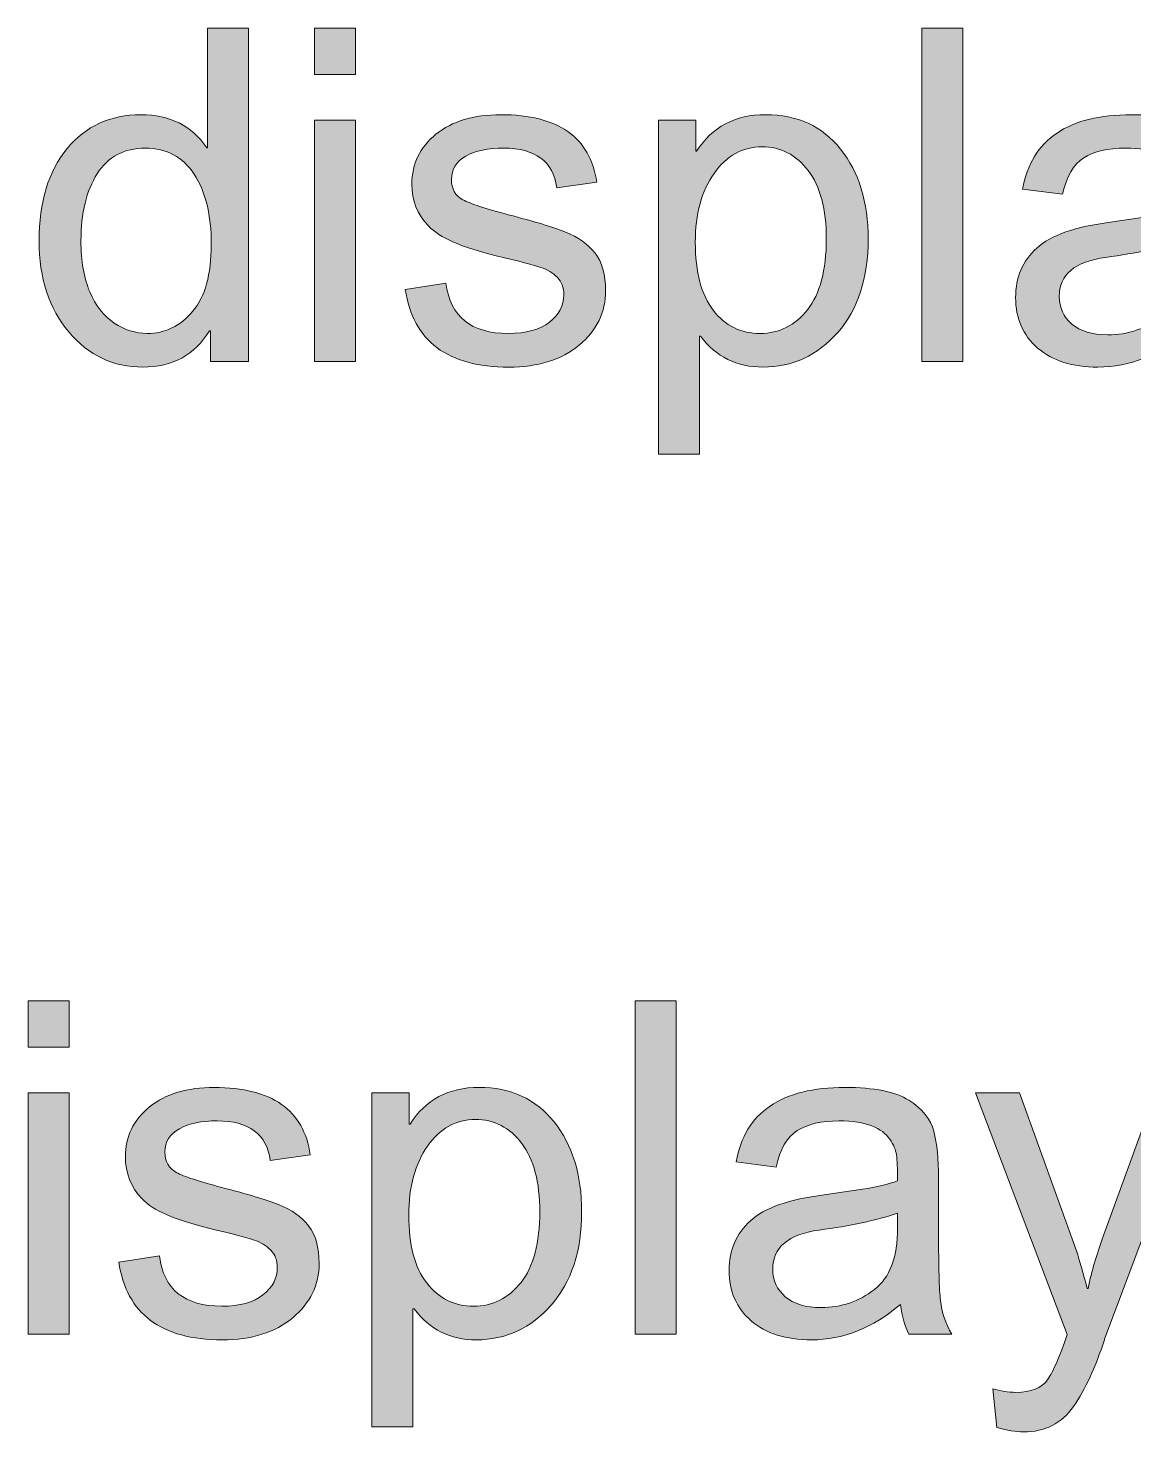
# Model space of a CAD drawing. Header units: inches. Extents: x -20 to 181, y -159 to -38.
# Drawn here: x 140.58 to 147.28, y -66.46 to -57.96 of the extents above; entities that cross this region are included whole.
import ezdxf

# ---------------------------------------------------------------- set-up
doc = ezdxf.new("R2010")
doc.units = ezdxf.units.IN
doc.header["$MEASUREMENT"] = 0
doc.layers.add('TEXT_GERMAN', color=7, linetype='Continuous')

# ---------------------------------------------------------------- blocks, each defined once
blk = doc.blocks.new('block 124')
at = {"layer": 'TEXT_GERMAN', "true_color": 0xffffff}
h = blk.add_hatch(color=7, dxfattribs=at)
h.dxf.hatch_style = 2
edge = h.paths.add_edge_path()
edge.add_spline(control_points=[(141.9149, -59.9757), (141.9149, -59.9757), (141.6833, -59.9757), (141.6833, -59.9757), (141.6833, -59.9757), (141.6833, -59.7896), (141.6833, -59.7896), (141.6833, -59.7896), (141.6778, -59.7896), (141.6778, -59.7896), (141.5889, -59.9366), (141.4542, -60.0101), (141.2741, -60.0101), (141.0949, -60.0101), (140.9454, -59.9391), (140.8255, -59.7972), (140.7056, -59.6553), (140.6457, -59.4713), (140.6457, -59.2453), (140.6457, -59.0091), (140.7022, -58.8228), (140.8152, -58.6858), (140.9282, -58.5489), (141.0777, -58.4805), (141.263, -58.4805), (141.4377, -58.4805), (141.5703, -58.5472), (141.6613, -58.6803), (141.6613, -58.6803), (141.6668, -58.6803), (141.6668, -58.6803), (141.6668, -58.6803), (141.6668, -57.9555), (141.6668, -57.9555), (141.6668, -57.9555), (141.9149, -57.9555), (141.9149, -57.9555), (141.9149, -57.9555), (141.9149, -59.9757), (141.9149, -59.9757)], knot_values=[0, 0, 0, 0, 1, 1, 1, 2, 2, 2, 3, 3, 3, 4, 4, 4, 5, 5, 5, 6, 6, 6, 7, 7, 7, 8, 8, 8, 9, 9, 9, 10, 10, 10, 11, 11, 11, 12, 12, 12, 13, 13, 13, 13], degree=3, periodic=1)
edge = h.paths.add_edge_path()
edge.add_spline(control_points=[(141.3002, -59.8062), (141.4088, -59.8062), (141.5008, -59.7616), (141.5759, -59.6725), (141.6513, -59.5834), (141.6889, -59.4484), (141.6889, -59.2674), (141.6889, -59.0891), (141.6544, -58.9471), (141.5855, -58.8415), (141.5166, -58.7359), (141.4181, -58.6831), (141.2892, -58.6831), (141.1607, -58.6831), (141.0636, -58.7347), (140.9978, -58.8381), (140.9323, -58.9414), (140.8992, -59.0772), (140.8992, -59.2453), (140.8992, -59.3666), (140.9172, -59.4692), (140.9523, -59.5533), (140.9878, -59.6374), (141.037, -59.7006), (141.1004, -59.7428), (141.1638, -59.785), (141.2307, -59.8062), (141.3002, -59.8062)], knot_values=[0, 0, 0, 0, 1, 1, 1, 2, 2, 2, 3, 3, 3, 4, 4, 4, 5, 5, 5, 6, 6, 6, 7, 7, 7, 8, 8, 8, 9, 9, 9, 9], degree=3, periodic=1)
h = blk.add_hatch(color=7, dxfattribs=at)
h.dxf.hatch_style = 2
h.paths.add_polyline_path([(142.5629, -58.2366), (142.3148, -58.2366), (142.3148, -57.9555), (142.5629, -57.9555)])
h.paths.add_polyline_path([(142.5629, -59.9757), (142.3148, -59.9757), (142.3148, -58.5136), (142.5629, -58.5136)])
h = blk.add_hatch(color=7, dxfattribs=at)
h.dxf.hatch_style = 2
h.paths.add_polyline_path([(146.2422, -59.9757), (145.9942, -59.9757), (145.9942, -57.9555), (146.2422, -57.9555)])
h = blk.add_hatch(color=7, dxfattribs=at)
h.dxf.hatch_style = 2
edge = h.paths.add_edge_path()
edge.add_spline(control_points=[(143.7821, -58.9228), (143.7711, -58.8429), (143.7387, -58.783), (143.6849, -58.743), (143.6312, -58.703), (143.5564, -58.6831), (143.461, -58.6831), (143.3663, -58.6831), (143.2898, -58.6991), (143.2316, -58.7313), (143.173, -58.7635), (143.1441, -58.8104), (143.1441, -58.8719), (143.1441, -58.9297), (143.1671, -58.9711), (143.2137, -58.9959), (143.2598, -59.0207), (143.3515, -59.051), (143.4886, -59.0868), (143.6429, -59.1263), (143.7583, -59.1612), (143.8351, -59.1916), (143.9116, -59.2219), (143.9716, -59.2644), (144.0143, -59.319), (144.057, -59.3736), (144.0784, -59.4498), (144.0784, -59.5471), (144.0784, -59.6775), (144.025, -59.7874), (143.9185, -59.8764), (143.8117, -59.9655), (143.6694, -60.0101), (143.4913, -60.0101), (143.3056, -60.0101), (143.1606, -59.9708), (143.0566, -59.8923), (142.9522, -59.8137), (142.8881, -59.6959), (142.8643, -59.5388), (142.8643, -59.5388), (143.111, -59.5016), (143.111, -59.5016), (143.1237, -59.6036), (143.1616, -59.6799), (143.2247, -59.7304), (143.2874, -59.7808), (143.3756, -59.8062), (143.4886, -59.8062), (143.5967, -59.8062), (143.6801, -59.7834), (143.738, -59.738), (143.7959, -59.6925), (143.8248, -59.6372), (143.8248, -59.5719), (143.8248, -59.5278), (143.8114, -59.4925), (143.7848, -59.4658), (143.758, -59.4391), (143.7249, -59.4191), (143.6849, -59.4058), (143.645, -59.3926), (143.5551, -59.3688), (143.4155, -59.3349), (143.2078, -59.2853), (143.0707, -59.2252), (143.0042, -59.1544), (142.9374, -59.0836), (142.9043, -58.9992), (142.9043, -58.9008), (142.9043, -58.7787), (142.9529, -58.6781), (143.0504, -58.599), (143.1475, -58.5199), (143.2784, -58.4805), (143.4431, -58.4805), (143.6174, -58.4805), (143.7532, -58.5148), (143.8503, -58.5832), (143.9471, -58.6515), (144.0053, -58.7539), (144.0246, -58.8898), (144.0246, -58.8898), (143.7821, -58.9228), (143.7821, -58.9228)], knot_values=[0, 0, 0, 0, 1, 1, 1, 2, 2, 2, 3, 3, 3, 4, 4, 4, 5, 5, 5, 6, 6, 6, 7, 7, 7, 8, 8, 8, 9, 9, 9, 10, 10, 10, 11, 11, 11, 12, 12, 12, 13, 13, 13, 14, 14, 14, 15, 15, 15, 16, 16, 16, 17, 17, 17, 18, 18, 18, 19, 19, 19, 20, 20, 20, 21, 21, 21, 22, 22, 22, 23, 23, 23, 24, 24, 24, 25, 25, 25, 26, 26, 26, 27, 27, 27, 28, 28, 28, 28], degree=3, periodic=1)
h = blk.add_hatch(color=7, dxfattribs=at)
h.dxf.hatch_style = 2
edge = h.paths.add_edge_path()
edge.add_spline(control_points=[(144.6299, -58.7024), (144.7226, -58.5544), (144.8618, -58.4805), (145.0475, -58.4805), (145.2394, -58.4805), (145.391, -58.5501), (145.5022, -58.6893), (145.6135, -58.8285), (145.669, -59.0097), (145.669, -59.2329), (145.669, -59.4708), (145.6073, -59.6599), (145.4843, -59.8), (145.3613, -59.94), (145.2101, -60.0101), (145.0309, -60.0101), (144.8738, -60.0101), (144.7481, -59.9476), (144.6534, -59.8227), (144.6534, -59.8227), (144.6465, -59.8227), (144.6465, -59.8227), (144.6465, -59.8227), (144.6465, -60.5379), (144.6465, -60.5379), (144.6465, -60.5379), (144.3984, -60.5379), (144.3984, -60.5379), (144.3984, -60.5379), (144.3984, -58.5136), (144.3984, -58.5136), (144.3984, -58.5136), (144.6244, -58.5136), (144.6244, -58.5136), (144.6244, -58.5136), (144.6244, -58.7024), (144.6244, -58.7024), (144.6244, -58.7024), (144.6299, -58.7024), (144.6299, -58.7024)], knot_values=[0, 0, 0, 0, 1, 1, 1, 2, 2, 2, 3, 3, 3, 4, 4, 4, 5, 5, 5, 6, 6, 6, 7, 7, 7, 8, 8, 8, 9, 9, 9, 10, 10, 10, 11, 11, 11, 12, 12, 12, 13, 13, 13, 13], degree=3, periodic=1)
edge = h.paths.add_edge_path()
edge.add_spline(control_points=[(145.0144, -59.8062), (145.1302, -59.8062), (145.2259, -59.7581), (145.3017, -59.6622), (145.3775, -59.5662), (145.4154, -59.4231), (145.4154, -59.2329), (145.4154, -59.0538), (145.3789, -58.916), (145.3059, -58.8195), (145.2328, -58.723), (145.1395, -58.6748), (145.0254, -58.6748), (144.908, -58.6748), (144.8111, -58.7285), (144.7354, -58.836), (144.6596, -58.9435), (144.6217, -59.0827), (144.6217, -59.2536), (144.6217, -59.4346), (144.6578, -59.5719), (144.7305, -59.6656), (144.8032, -59.7593), (144.8976, -59.8062), (145.0144, -59.8062)], knot_values=[0, 0, 0, 0, 1, 1, 1, 2, 2, 2, 3, 3, 3, 4, 4, 4, 5, 5, 5, 6, 6, 6, 7, 7, 7, 8, 8, 8, 8], degree=3, periodic=1)
h = blk.add_hatch(color=7, dxfattribs=at)
h.dxf.hatch_style = 2
edge = h.paths.add_edge_path()
edge.add_spline(control_points=[(147.9114, -59.9757), (147.9114, -59.9757), (147.6509, -59.9757), (147.6509, -59.9757), (147.6272, -59.9297), (147.6099, -59.8696), (147.5999, -59.7951), (147.4336, -59.9385), (147.2541, -60.0101), (147.0611, -60.0101), (146.9068, -60.0101), (146.7852, -59.9715), (146.696, -59.8944), (146.6067, -59.8172), (146.5623, -59.7152), (146.5623, -59.5884), (146.5623, -59.4672), (146.6053, -59.3673), (146.6911, -59.2887), (146.7769, -59.2102), (146.9261, -59.158), (147.1383, -59.1323), (147.1383, -59.1323), (147.3698, -59.0979), (147.3698, -59.0979), (147.4563, -59.0841), (147.5273, -59.067), (147.5834, -59.0469), (147.5834, -58.9725), (147.581, -58.9199), (147.5765, -58.8891), (147.572, -58.8583), (147.5583, -58.8264), (147.5359, -58.7933), (147.5135, -58.7602), (147.4773, -58.7335), (147.4277, -58.7134), (147.3781, -58.6932), (147.3116, -58.6831), (147.2279, -58.6831), (147.1214, -58.6831), (147.037, -58.7029), (146.975, -58.7423), (146.913, -58.7818), (146.8706, -58.8553), (146.8475, -58.9628), (146.8475, -58.9628), (146.605, -58.9311), (146.605, -58.9311), (146.6315, -58.7814), (146.7001, -58.6688), (146.8103, -58.5935), (146.9206, -58.5182), (147.0722, -58.4805), (147.2651, -58.4805), (147.4404, -58.4805), (147.5693, -58.5065), (147.6516, -58.5584), (147.734, -58.6102), (147.7843, -58.6729), (147.8032, -58.7465), (147.8222, -58.82), (147.8315, -58.9146), (147.8315, -59.0303), (147.8315, -59.0303), (147.8315, -59.3638), (147.8315, -59.3638), (147.8315, -59.5669), (147.8352, -59.703), (147.8432, -59.7724), (147.8511, -59.8418), (147.8738, -59.9095), (147.9114, -59.9757)], knot_values=[0, 0, 0, 0, 1, 1, 1, 2, 2, 2, 3, 3, 3, 4, 4, 4, 5, 5, 5, 6, 6, 6, 7, 7, 7, 8, 8, 8, 9, 9, 9, 10, 10, 10, 11, 11, 11, 12, 12, 12, 13, 13, 13, 14, 14, 14, 15, 15, 15, 16, 16, 16, 17, 17, 17, 18, 18, 18, 19, 19, 19, 20, 20, 20, 21, 21, 21, 22, 22, 22, 23, 23, 23, 24, 24, 24, 24], degree=3, periodic=1)
edge = h.paths.add_edge_path()
edge.add_spline(control_points=[(147.5834, -59.3321), (147.5834, -59.3321), (147.5834, -59.2426), (147.5834, -59.2426), (147.4539, -59.2858), (147.2954, -59.3199), (147.108, -59.3452), (146.9206, -59.3705), (146.8269, -59.4498), (146.8269, -59.5829), (146.8269, -59.6499), (146.852, -59.7054), (146.9027, -59.749), (146.9533, -59.7926), (147.0257, -59.8144), (147.1204, -59.8144), (147.2427, -59.8144), (147.3502, -59.7779), (147.4435, -59.7049), (147.5369, -59.6318), (147.5834, -59.5077), (147.5834, -59.3321)], knot_values=[0, 0, 0, 0, 1, 1, 1, 2, 2, 2, 3, 3, 3, 4, 4, 4, 5, 5, 5, 6, 6, 6, 7, 7, 7, 7], degree=3, periodic=1)
at = {"layer": 'TEXT_GERMAN', "lineweight": 0}
for points in [[(142.5629, -58.2366), (142.3148, -58.2366), (142.3148, -57.9555), (142.5629, -57.9555), (142.5629, -58.2366)], [(146.2422, -59.9757), (145.9942, -59.9757), (145.9942, -57.9555), (146.2422, -57.9555), (146.2422, -59.9757)], [(142.5629, -59.9757), (142.3148, -59.9757), (142.3148, -58.5136), (142.5629, -58.5136), (142.5629, -59.9757)]]:
    blk.add_lwpolyline(points, dxfattribs=at)
for points, knots in [([(141.9149, -59.9757), (141.9149, -59.9757), (141.6833, -59.9757), (141.6833, -59.9757), (141.6833, -59.9757), (141.6833, -59.7896), (141.6833, -59.7896), (141.6833, -59.7896), (141.6778, -59.7896), (141.6778, -59.7896), (141.5889, -59.9366), (141.4542, -60.0101), (141.2741, -60.0101), (141.0949, -60.0101), (140.9454, -59.9391), (140.8255, -59.7972), (140.7056, -59.6553), (140.6457, -59.4713), (140.6457, -59.2453), (140.6457, -59.0091), (140.7022, -58.8228), (140.8152, -58.6858), (140.9282, -58.5489), (141.0777, -58.4805), (141.263, -58.4805), (141.4377, -58.4805), (141.5703, -58.5472), (141.6613, -58.6803), (141.6613, -58.6803), (141.6668, -58.6803), (141.6668, -58.6803), (141.6668, -58.6803), (141.6668, -57.9555), (141.6668, -57.9555), (141.6668, -57.9555), (141.9149, -57.9555), (141.9149, -57.9555), (141.9149, -57.9555), (141.9149, -59.9757), (141.9149, -59.9757)], [0, 0, 0, 0, 1, 1, 1, 2, 2, 2, 3, 3, 3, 4, 4, 4, 5, 5, 5, 6, 6, 6, 7, 7, 7, 8, 8, 8, 9, 9, 9, 10, 10, 10, 11, 11, 11, 12, 12, 12, 13, 13, 13, 13]), ([(143.7821, -58.9228), (143.7711, -58.8429), (143.7387, -58.783), (143.6849, -58.743), (143.6312, -58.703), (143.5564, -58.6831), (143.461, -58.6831), (143.3663, -58.6831), (143.2898, -58.6991), (143.2316, -58.7313), (143.173, -58.7635), (143.1441, -58.8104), (143.1441, -58.8719), (143.1441, -58.9297), (143.1671, -58.9711), (143.2137, -58.9959), (143.2598, -59.0207), (143.3515, -59.051), (143.4886, -59.0868), (143.6429, -59.1263), (143.7583, -59.1612), (143.8351, -59.1916), (143.9116, -59.2219), (143.9716, -59.2644), (144.0143, -59.319), (144.057, -59.3736), (144.0784, -59.4498), (144.0784, -59.5471), (144.0784, -59.6775), (144.025, -59.7874), (143.9185, -59.8764), (143.8117, -59.9655), (143.6694, -60.0101), (143.4913, -60.0101), (143.3056, -60.0101), (143.1606, -59.9708), (143.0566, -59.8923), (142.9522, -59.8137), (142.8881, -59.6959), (142.8643, -59.5388), (142.8643, -59.5388), (143.111, -59.5016), (143.111, -59.5016), (143.1237, -59.6036), (143.1616, -59.6799), (143.2247, -59.7304), (143.2874, -59.7808), (143.3756, -59.8062), (143.4886, -59.8062), (143.5967, -59.8062), (143.6801, -59.7834), (143.738, -59.738), (143.7959, -59.6925), (143.8248, -59.6372), (143.8248, -59.5719), (143.8248, -59.5278), (143.8114, -59.4925), (143.7848, -59.4658), (143.758, -59.4391), (143.7249, -59.4191), (143.6849, -59.4058), (143.645, -59.3926), (143.5551, -59.3688), (143.4155, -59.3349), (143.2078, -59.2853), (143.0707, -59.2252), (143.0042, -59.1544), (142.9374, -59.0836), (142.9043, -58.9992), (142.9043, -58.9008), (142.9043, -58.7787), (142.9529, -58.6781), (143.0504, -58.599), (143.1475, -58.5199), (143.2784, -58.4805), (143.4431, -58.4805), (143.6174, -58.4805), (143.7532, -58.5148), (143.8503, -58.5832), (143.9471, -58.6515), (144.0053, -58.7539), (144.0246, -58.8898), (144.0246, -58.8898), (143.7821, -58.9228), (143.7821, -58.9228)], [0, 0, 0, 0, 1, 1, 1, 2, 2, 2, 3, 3, 3, 4, 4, 4, 5, 5, 5, 6, 6, 6, 7, 7, 7, 8, 8, 8, 9, 9, 9, 10, 10, 10, 11, 11, 11, 12, 12, 12, 13, 13, 13, 14, 14, 14, 15, 15, 15, 16, 16, 16, 17, 17, 17, 18, 18, 18, 19, 19, 19, 20, 20, 20, 21, 21, 21, 22, 22, 22, 23, 23, 23, 24, 24, 24, 25, 25, 25, 26, 26, 26, 27, 27, 27, 28, 28, 28, 28]), ([(144.6299, -58.7024), (144.7226, -58.5544), (144.8618, -58.4805), (145.0475, -58.4805), (145.2394, -58.4805), (145.391, -58.5501), (145.5022, -58.6893), (145.6135, -58.8285), (145.669, -59.0097), (145.669, -59.2329), (145.669, -59.4708), (145.6073, -59.6599), (145.4843, -59.8), (145.3613, -59.94), (145.2101, -60.0101), (145.0309, -60.0101), (144.8738, -60.0101), (144.7481, -59.9476), (144.6534, -59.8227), (144.6534, -59.8227), (144.6465, -59.8227), (144.6465, -59.8227), (144.6465, -59.8227), (144.6465, -60.5379), (144.6465, -60.5379), (144.6465, -60.5379), (144.3984, -60.5379), (144.3984, -60.5379), (144.3984, -60.5379), (144.3984, -58.5136), (144.3984, -58.5136), (144.3984, -58.5136), (144.6244, -58.5136), (144.6244, -58.5136), (144.6244, -58.5136), (144.6244, -58.7024), (144.6244, -58.7024), (144.6244, -58.7024), (144.6299, -58.7024), (144.6299, -58.7024)], [0, 0, 0, 0, 1, 1, 1, 2, 2, 2, 3, 3, 3, 4, 4, 4, 5, 5, 5, 6, 6, 6, 7, 7, 7, 8, 8, 8, 9, 9, 9, 10, 10, 10, 11, 11, 11, 12, 12, 12, 13, 13, 13, 13]), ([(147.9114, -59.9757), (147.9114, -59.9757), (147.6509, -59.9757), (147.6509, -59.9757), (147.6272, -59.9297), (147.6099, -59.8696), (147.5999, -59.7951), (147.4336, -59.9385), (147.2541, -60.0101), (147.0611, -60.0101), (146.9068, -60.0101), (146.7852, -59.9715), (146.696, -59.8944), (146.6067, -59.8172), (146.5623, -59.7152), (146.5623, -59.5884), (146.5623, -59.4672), (146.6053, -59.3673), (146.6911, -59.2887), (146.7769, -59.2102), (146.9261, -59.158), (147.1383, -59.1323), (147.1383, -59.1323), (147.3698, -59.0979), (147.3698, -59.0979), (147.4563, -59.0841), (147.5273, -59.067), (147.5834, -59.0469), (147.5834, -58.9725), (147.581, -58.9199), (147.5765, -58.8891), (147.572, -58.8583), (147.5583, -58.8264), (147.5359, -58.7933), (147.5135, -58.7602), (147.4773, -58.7335), (147.4277, -58.7134), (147.3781, -58.6932), (147.3116, -58.6831), (147.2279, -58.6831), (147.1214, -58.6831), (147.037, -58.7029), (146.975, -58.7423), (146.913, -58.7818), (146.8706, -58.8553), (146.8475, -58.9628), (146.8475, -58.9628), (146.605, -58.9311), (146.605, -58.9311), (146.6315, -58.7814), (146.7001, -58.6688), (146.8103, -58.5935), (146.9206, -58.5182), (147.0722, -58.4805), (147.2651, -58.4805), (147.4404, -58.4805), (147.5693, -58.5065), (147.6516, -58.5584), (147.734, -58.6102), (147.7843, -58.6729), (147.8032, -58.7465), (147.8222, -58.82), (147.8315, -58.9146), (147.8315, -59.0303), (147.8315, -59.0303), (147.8315, -59.3638), (147.8315, -59.3638), (147.8315, -59.5669), (147.8352, -59.703), (147.8432, -59.7724), (147.8511, -59.8418), (147.8738, -59.9095), (147.9114, -59.9757)], [0, 0, 0, 0, 1, 1, 1, 2, 2, 2, 3, 3, 3, 4, 4, 4, 5, 5, 5, 6, 6, 6, 7, 7, 7, 8, 8, 8, 9, 9, 9, 10, 10, 10, 11, 11, 11, 12, 12, 12, 13, 13, 13, 14, 14, 14, 15, 15, 15, 16, 16, 16, 17, 17, 17, 18, 18, 18, 19, 19, 19, 20, 20, 20, 21, 21, 21, 22, 22, 22, 23, 23, 23, 24, 24, 24, 24]), ([(141.3002, -59.8062), (141.4088, -59.8062), (141.5008, -59.7616), (141.5759, -59.6725), (141.6513, -59.5834), (141.6889, -59.4484), (141.6889, -59.2674), (141.6889, -59.0891), (141.6544, -58.9471), (141.5855, -58.8415), (141.5166, -58.7359), (141.4181, -58.6831), (141.2892, -58.6831), (141.1607, -58.6831), (141.0636, -58.7347), (140.9978, -58.8381), (140.9323, -58.9414), (140.8992, -59.0772), (140.8992, -59.2453), (140.8992, -59.3666), (140.9172, -59.4692), (140.9523, -59.5533), (140.9878, -59.6374), (141.037, -59.7006), (141.1004, -59.7428), (141.1638, -59.785), (141.2307, -59.8062), (141.3002, -59.8062)], [0, 0, 0, 0, 1, 1, 1, 2, 2, 2, 3, 3, 3, 4, 4, 4, 5, 5, 5, 6, 6, 6, 7, 7, 7, 8, 8, 8, 9, 9, 9, 9]), ([(145.0144, -59.8062), (145.1302, -59.8062), (145.2259, -59.7581), (145.3017, -59.6622), (145.3775, -59.5662), (145.4154, -59.4231), (145.4154, -59.2329), (145.4154, -59.0538), (145.3789, -58.916), (145.3059, -58.8195), (145.2328, -58.723), (145.1395, -58.6748), (145.0254, -58.6748), (144.908, -58.6748), (144.8111, -58.7285), (144.7354, -58.836), (144.6596, -58.9435), (144.6217, -59.0827), (144.6217, -59.2536), (144.6217, -59.4346), (144.6578, -59.5719), (144.7305, -59.6656), (144.8032, -59.7593), (144.8976, -59.8062), (145.0144, -59.8062)], [0, 0, 0, 0, 1, 1, 1, 2, 2, 2, 3, 3, 3, 4, 4, 4, 5, 5, 5, 6, 6, 6, 7, 7, 7, 8, 8, 8, 8]), ([(147.5834, -59.3321), (147.5834, -59.3321), (147.5834, -59.2426), (147.5834, -59.2426), (147.4539, -59.2858), (147.2954, -59.3199), (147.108, -59.3452), (146.9206, -59.3705), (146.8269, -59.4498), (146.8269, -59.5829), (146.8269, -59.6499), (146.852, -59.7054), (146.9027, -59.749), (146.9533, -59.7926), (147.0257, -59.8144), (147.1204, -59.8144), (147.2427, -59.8144), (147.3502, -59.7779), (147.4435, -59.7049), (147.5369, -59.6318), (147.5834, -59.5077), (147.5834, -59.3321)], [0, 0, 0, 0, 1, 1, 1, 2, 2, 2, 3, 3, 3, 4, 4, 4, 5, 5, 5, 6, 6, 6, 7, 7, 7, 7])]:
    blk.add_open_spline(points, degree=3, knots=knots, dxfattribs=at)
blk = doc.blocks.new('block 125')
at = {"layer": 'TEXT_GERMAN', "true_color": 0xffffff}
h = blk.add_hatch(color=7, dxfattribs=at)
h.dxf.hatch_style = 2
h.paths.add_polyline_path([(140.8269, -64.1315), (140.5788, -64.1315), (140.5788, -63.8504), (140.8269, -63.8504)])
h.paths.add_polyline_path([(140.8269, -65.8706), (140.5788, -65.8706), (140.5788, -64.4085), (140.8269, -64.4085)])
h = blk.add_hatch(color=7, dxfattribs=at)
h.dxf.hatch_style = 2
h.paths.add_polyline_path([(144.5063, -65.8706), (144.2582, -65.8706), (144.2582, -63.8504), (144.5063, -63.8504)])
h = blk.add_hatch(color=7, dxfattribs=at)
h.dxf.hatch_style = 2
edge = h.paths.add_edge_path()
edge.add_spline(control_points=[(142.0461, -64.8177), (142.0351, -64.7378), (142.0027, -64.6779), (141.949, -64.6379), (141.8952, -64.598), (141.8205, -64.578), (141.725, -64.578), (141.6303, -64.578), (141.5538, -64.594), (141.4956, -64.6262), (141.4374, -64.6584), (141.4081, -64.7053), (141.4081, -64.7668), (141.4081, -64.8246), (141.4312, -64.866), (141.4777, -64.8908), (141.5242, -64.9156), (141.6158, -64.9459), (141.7526, -64.9817), (141.9069, -65.0212), (142.0223, -65.0561), (142.0992, -65.0865), (142.176, -65.1168), (142.2356, -65.1593), (142.2783, -65.2139), (142.321, -65.2685), (142.3424, -65.3447), (142.3424, -65.442), (142.3424, -65.5724), (142.289, -65.6823), (142.1825, -65.7714), (142.0761, -65.8604), (141.9335, -65.905), (141.7553, -65.905), (141.5697, -65.905), (141.425, -65.8657), (141.3206, -65.7872), (141.2162, -65.7087), (141.1521, -65.5908), (141.1283, -65.4337), (141.1283, -65.4337), (141.375, -65.3965), (141.375, -65.3965), (141.3878, -65.4985), (141.4256, -65.5748), (141.4887, -65.6253), (141.5517, -65.6758), (141.6396, -65.7011), (141.7526, -65.7011), (141.8611, -65.7011), (141.9441, -65.6783), (142.002, -65.6329), (142.0599, -65.5874), (142.0888, -65.5321), (142.0888, -65.4668), (142.0888, -65.4227), (142.0754, -65.3874), (142.0489, -65.3607), (142.0223, -65.334), (141.9889, -65.314), (141.949, -65.3008), (141.909, -65.2875), (141.8191, -65.2637), (141.6796, -65.2298), (141.4718, -65.1802), (141.3347, -65.1201), (141.2682, -65.0493), (141.2017, -64.9785), (141.1683, -64.8941), (141.1683, -64.7957), (141.1683, -64.6736), (141.2169, -64.573), (141.3144, -64.4939), (141.4119, -64.4148), (141.5428, -64.3754), (141.7071, -64.3754), (141.8818, -64.3754), (142.0175, -64.4097), (142.1143, -64.4781), (142.2111, -64.5464), (142.2694, -64.6488), (142.2886, -64.7847), (142.2886, -64.7847), (142.0461, -64.8177), (142.0461, -64.8177)], knot_values=[0, 0, 0, 0, 1, 1, 1, 2, 2, 2, 3, 3, 3, 4, 4, 4, 5, 5, 5, 6, 6, 6, 7, 7, 7, 8, 8, 8, 9, 9, 9, 10, 10, 10, 11, 11, 11, 12, 12, 12, 13, 13, 13, 14, 14, 14, 15, 15, 15, 16, 16, 16, 17, 17, 17, 18, 18, 18, 19, 19, 19, 20, 20, 20, 21, 21, 21, 22, 22, 22, 23, 23, 23, 24, 24, 24, 25, 25, 25, 26, 26, 26, 27, 27, 27, 28, 28, 28, 28], degree=3, periodic=1)
h = blk.add_hatch(color=7, dxfattribs=at)
h.dxf.hatch_style = 2
edge = h.paths.add_edge_path()
edge.add_spline(control_points=[(142.8939, -64.5973), (142.9866, -64.4493), (143.1258, -64.3754), (143.3115, -64.3754), (143.5034, -64.3754), (143.655, -64.445), (143.7662, -64.5842), (143.8775, -64.7234), (143.933, -64.9046), (143.933, -65.1278), (143.933, -65.3657), (143.8713, -65.5548), (143.7483, -65.6949), (143.6253, -65.8349), (143.4741, -65.905), (143.295, -65.905), (143.1379, -65.905), (143.0121, -65.8425), (142.9174, -65.7176), (142.9174, -65.7176), (142.9105, -65.7176), (142.9105, -65.7176), (142.9105, -65.7176), (142.9105, -66.4328), (142.9105, -66.4328), (142.9105, -66.4328), (142.6624, -66.4328), (142.6624, -66.4328), (142.6624, -66.4328), (142.6624, -64.4085), (142.6624, -64.4085), (142.6624, -64.4085), (142.8884, -64.4085), (142.8884, -64.4085), (142.8884, -64.4085), (142.8884, -64.5973), (142.8884, -64.5973), (142.8884, -64.5973), (142.8939, -64.5973), (142.8939, -64.5973)], knot_values=[0, 0, 0, 0, 1, 1, 1, 2, 2, 2, 3, 3, 3, 4, 4, 4, 5, 5, 5, 6, 6, 6, 7, 7, 7, 8, 8, 8, 9, 9, 9, 10, 10, 10, 11, 11, 11, 12, 12, 12, 13, 13, 13, 13], degree=3, periodic=1)
edge = h.paths.add_edge_path()
edge.add_spline(control_points=[(143.2784, -65.7011), (143.3942, -65.7011), (143.4899, -65.653), (143.5657, -65.5571), (143.6415, -65.4611), (143.6794, -65.318), (143.6794, -65.1278), (143.6794, -64.9487), (143.6429, -64.8109), (143.5699, -64.7144), (143.4968, -64.6179), (143.4035, -64.5697), (143.2894, -64.5697), (143.172, -64.5697), (143.0752, -64.6234), (142.9994, -64.7309), (142.9236, -64.8384), (142.8857, -64.9776), (142.8857, -65.1485), (142.8857, -65.3295), (142.9219, -65.4668), (142.9945, -65.5605), (143.0672, -65.6542), (143.1616, -65.7011), (143.2784, -65.7011)], knot_values=[0, 0, 0, 0, 1, 1, 1, 2, 2, 2, 3, 3, 3, 4, 4, 4, 5, 5, 5, 6, 6, 6, 7, 7, 7, 8, 8, 8, 8], degree=3, periodic=1)
h = blk.add_hatch(color=7, dxfattribs=at)
h.dxf.hatch_style = 2
edge = h.paths.add_edge_path()
edge.add_spline(control_points=[(146.1754, -65.8706), (146.1754, -65.8706), (145.915, -65.8706), (145.915, -65.8706), (145.8912, -65.8246), (145.8743, -65.7645), (145.864, -65.69), (145.6979, -65.8334), (145.5181, -65.905), (145.3252, -65.905), (145.1708, -65.905), (145.0492, -65.8664), (144.96, -65.7893), (144.8711, -65.7121), (144.8263, -65.6101), (144.8263, -65.4833), (144.8263, -65.3621), (144.8694, -65.2622), (144.9551, -65.1836), (145.0413, -65.1051), (145.1901, -65.0529), (145.4023, -65.0272), (145.4023, -65.0272), (145.6338, -64.9928), (145.6338, -64.9928), (145.7203, -64.979), (145.7916, -64.9619), (145.8474, -64.9418), (145.8474, -64.8674), (145.8454, -64.8148), (145.8405, -64.784), (145.8361, -64.7532), (145.8226, -64.7213), (145.7999, -64.6882), (145.7775, -64.6551), (145.7413, -64.6284), (145.6917, -64.6083), (145.6421, -64.5881), (145.5756, -64.578), (145.4919, -64.578), (145.3854, -64.578), (145.301, -64.5978), (145.239, -64.6372), (145.177, -64.6767), (145.1346, -64.7502), (145.1116, -64.8577), (145.1116, -64.8577), (144.869, -64.826), (144.869, -64.826), (144.8959, -64.6763), (144.9641, -64.5637), (145.0743, -64.4884), (145.1846, -64.4131), (145.3362, -64.3754), (145.5291, -64.3754), (145.7048, -64.3754), (145.8336, -64.4014), (145.9156, -64.4533), (145.998, -64.5051), (146.0486, -64.5678), (146.0672, -64.6414), (146.0862, -64.7149), (146.0955, -64.8095), (146.0955, -64.9252), (146.0955, -64.9252), (146.0955, -65.2587), (146.0955, -65.2587), (146.0955, -65.4618), (146.0996, -65.5979), (146.1072, -65.6673), (146.1151, -65.7367), (146.1378, -65.8044), (146.1754, -65.8706)], knot_values=[0, 0, 0, 0, 1, 1, 1, 2, 2, 2, 3, 3, 3, 4, 4, 4, 5, 5, 5, 6, 6, 6, 7, 7, 7, 8, 8, 8, 9, 9, 9, 10, 10, 10, 11, 11, 11, 12, 12, 12, 13, 13, 13, 14, 14, 14, 15, 15, 15, 16, 16, 16, 17, 17, 17, 18, 18, 18, 19, 19, 19, 20, 20, 20, 21, 21, 21, 22, 22, 22, 23, 23, 23, 24, 24, 24, 24], degree=3, periodic=1)
edge = h.paths.add_edge_path()
edge.add_spline(control_points=[(145.8474, -65.227), (145.8474, -65.227), (145.8474, -65.1375), (145.8474, -65.1375), (145.7179, -65.1807), (145.5594, -65.2148), (145.372, -65.2401), (145.1846, -65.2654), (145.0909, -65.3447), (145.0909, -65.4778), (145.0909, -65.5448), (145.1164, -65.6003), (145.1667, -65.6439), (145.2173, -65.6875), (145.29, -65.7093), (145.3844, -65.7093), (145.5067, -65.7093), (145.6145, -65.6728), (145.7076, -65.5998), (145.8009, -65.5267), (145.8474, -65.4026), (145.8474, -65.227)], knot_values=[0, 0, 0, 0, 1, 1, 1, 2, 2, 2, 3, 3, 3, 4, 4, 4, 5, 5, 5, 6, 6, 6, 7, 7, 7, 7], degree=3, periodic=1)
h = blk.add_hatch(color=7, dxfattribs=at)
h.dxf.hatch_style = 2
edge = h.paths.add_edge_path()
edge.add_spline(control_points=[(147.6626, -64.4085), (147.6626, -64.4085), (147.1032, -65.8954), (147.1032, -65.8954), (147.1021, -65.8973), (147.1011, -65.9004), (147.1004, -65.905), (147.047, -66.0704), (146.9847, -66.2047), (146.9137, -66.3081), (146.8424, -66.4115), (146.7411, -66.4631), (146.6098, -66.4631), (146.5657, -66.4631), (146.512, -66.454), (146.4486, -66.4356), (146.4486, -66.4356), (146.4238, -66.2013), (146.4238, -66.2013), (146.4713, -66.2159), (146.5182, -66.2233), (146.5644, -66.2233), (146.656, -66.2233), (146.7197, -66.198), (146.7552, -66.1476), (146.7904, -66.0971), (146.8303, -66.0056), (146.8744, -65.8733), (146.8744, -65.8733), (146.3191, -64.4085), (146.3191, -64.4085), (146.3191, -64.4085), (146.5864, -64.4085), (146.5864, -64.4085), (146.5864, -64.4085), (146.9309, -65.3662), (146.9309, -65.3662), (146.9509, -65.4249), (146.9726, -65.5007), (146.9957, -65.5936), (146.9957, -65.5936), (147.0012, -65.5936), (147.0012, -65.5936), (147.0239, -65.487), (147.0536, -65.3855), (147.0894, -65.289), (147.0894, -65.289), (147.4105, -64.4085), (147.4105, -64.4085), (147.4105, -64.4085), (147.6626, -64.4085), (147.6626, -64.4085)], knot_values=[0, 0, 0, 0, 1, 1, 1, 2, 2, 2, 3, 3, 3, 4, 4, 4, 5, 5, 5, 6, 6, 6, 7, 7, 7, 8, 8, 8, 9, 9, 9, 10, 10, 10, 11, 11, 11, 12, 12, 12, 13, 13, 13, 14, 14, 14, 15, 15, 15, 16, 16, 16, 17, 17, 17, 17], degree=3, periodic=1)
at = {"layer": 'TEXT_GERMAN', "lineweight": 0}
for points in [[(140.8269, -64.1315), (140.5788, -64.1315), (140.5788, -63.8504), (140.8269, -63.8504), (140.8269, -64.1315)], [(144.5063, -65.8706), (144.2582, -65.8706), (144.2582, -63.8504), (144.5063, -63.8504), (144.5063, -65.8706)], [(140.8269, -65.8706), (140.5788, -65.8706), (140.5788, -64.4085), (140.8269, -64.4085), (140.8269, -65.8706)]]:
    blk.add_lwpolyline(points, dxfattribs=at)
for points, knots in [([(142.0461, -64.8177), (142.0351, -64.7378), (142.0027, -64.6779), (141.949, -64.6379), (141.8952, -64.598), (141.8205, -64.578), (141.725, -64.578), (141.6303, -64.578), (141.5538, -64.594), (141.4956, -64.6262), (141.4374, -64.6584), (141.4081, -64.7053), (141.4081, -64.7668), (141.4081, -64.8246), (141.4312, -64.866), (141.4777, -64.8908), (141.5242, -64.9156), (141.6158, -64.9459), (141.7526, -64.9817), (141.9069, -65.0212), (142.0223, -65.0561), (142.0992, -65.0865), (142.176, -65.1168), (142.2356, -65.1593), (142.2783, -65.2139), (142.321, -65.2685), (142.3424, -65.3447), (142.3424, -65.442), (142.3424, -65.5724), (142.289, -65.6823), (142.1825, -65.7714), (142.0761, -65.8604), (141.9335, -65.905), (141.7553, -65.905), (141.5697, -65.905), (141.425, -65.8657), (141.3206, -65.7872), (141.2162, -65.7087), (141.1521, -65.5908), (141.1283, -65.4337), (141.1283, -65.4337), (141.375, -65.3965), (141.375, -65.3965), (141.3878, -65.4985), (141.4256, -65.5748), (141.4887, -65.6253), (141.5517, -65.6758), (141.6396, -65.7011), (141.7526, -65.7011), (141.8611, -65.7011), (141.9441, -65.6783), (142.002, -65.6329), (142.0599, -65.5874), (142.0888, -65.5321), (142.0888, -65.4668), (142.0888, -65.4227), (142.0754, -65.3874), (142.0489, -65.3607), (142.0223, -65.334), (141.9889, -65.314), (141.949, -65.3008), (141.909, -65.2875), (141.8191, -65.2637), (141.6796, -65.2298), (141.4718, -65.1802), (141.3347, -65.1201), (141.2682, -65.0493), (141.2017, -64.9785), (141.1683, -64.8941), (141.1683, -64.7957), (141.1683, -64.6736), (141.2169, -64.573), (141.3144, -64.4939), (141.4119, -64.4148), (141.5428, -64.3754), (141.7071, -64.3754), (141.8818, -64.3754), (142.0175, -64.4097), (142.1143, -64.4781), (142.2111, -64.5464), (142.2694, -64.6488), (142.2886, -64.7847), (142.2886, -64.7847), (142.0461, -64.8177), (142.0461, -64.8177)], [0, 0, 0, 0, 1, 1, 1, 2, 2, 2, 3, 3, 3, 4, 4, 4, 5, 5, 5, 6, 6, 6, 7, 7, 7, 8, 8, 8, 9, 9, 9, 10, 10, 10, 11, 11, 11, 12, 12, 12, 13, 13, 13, 14, 14, 14, 15, 15, 15, 16, 16, 16, 17, 17, 17, 18, 18, 18, 19, 19, 19, 20, 20, 20, 21, 21, 21, 22, 22, 22, 23, 23, 23, 24, 24, 24, 25, 25, 25, 26, 26, 26, 27, 27, 27, 28, 28, 28, 28]), ([(142.8939, -64.5973), (142.9866, -64.4493), (143.1258, -64.3754), (143.3115, -64.3754), (143.5034, -64.3754), (143.655, -64.445), (143.7662, -64.5842), (143.8775, -64.7234), (143.933, -64.9046), (143.933, -65.1278), (143.933, -65.3657), (143.8713, -65.5548), (143.7483, -65.6949), (143.6253, -65.8349), (143.4741, -65.905), (143.295, -65.905), (143.1379, -65.905), (143.0121, -65.8425), (142.9174, -65.7176), (142.9174, -65.7176), (142.9105, -65.7176), (142.9105, -65.7176), (142.9105, -65.7176), (142.9105, -66.4328), (142.9105, -66.4328), (142.9105, -66.4328), (142.6624, -66.4328), (142.6624, -66.4328), (142.6624, -66.4328), (142.6624, -64.4085), (142.6624, -64.4085), (142.6624, -64.4085), (142.8884, -64.4085), (142.8884, -64.4085), (142.8884, -64.4085), (142.8884, -64.5973), (142.8884, -64.5973), (142.8884, -64.5973), (142.8939, -64.5973), (142.8939, -64.5973)], [0, 0, 0, 0, 1, 1, 1, 2, 2, 2, 3, 3, 3, 4, 4, 4, 5, 5, 5, 6, 6, 6, 7, 7, 7, 8, 8, 8, 9, 9, 9, 10, 10, 10, 11, 11, 11, 12, 12, 12, 13, 13, 13, 13]), ([(146.1754, -65.8706), (146.1754, -65.8706), (145.915, -65.8706), (145.915, -65.8706), (145.8912, -65.8246), (145.8743, -65.7645), (145.864, -65.69), (145.6979, -65.8334), (145.5181, -65.905), (145.3252, -65.905), (145.1708, -65.905), (145.0492, -65.8664), (144.96, -65.7893), (144.8711, -65.7121), (144.8263, -65.6101), (144.8263, -65.4833), (144.8263, -65.3621), (144.8694, -65.2622), (144.9551, -65.1836), (145.0413, -65.1051), (145.1901, -65.0529), (145.4023, -65.0272), (145.4023, -65.0272), (145.6338, -64.9928), (145.6338, -64.9928), (145.7203, -64.979), (145.7916, -64.9619), (145.8474, -64.9418), (145.8474, -64.8674), (145.8454, -64.8148), (145.8405, -64.784), (145.8361, -64.7532), (145.8226, -64.7213), (145.7999, -64.6882), (145.7775, -64.6551), (145.7413, -64.6284), (145.6917, -64.6083), (145.6421, -64.5881), (145.5756, -64.578), (145.4919, -64.578), (145.3854, -64.578), (145.301, -64.5978), (145.239, -64.6372), (145.177, -64.6767), (145.1346, -64.7502), (145.1116, -64.8577), (145.1116, -64.8577), (144.869, -64.826), (144.869, -64.826), (144.8959, -64.6763), (144.9641, -64.5637), (145.0743, -64.4884), (145.1846, -64.4131), (145.3362, -64.3754), (145.5291, -64.3754), (145.7048, -64.3754), (145.8336, -64.4014), (145.9156, -64.4533), (145.998, -64.5051), (146.0486, -64.5678), (146.0672, -64.6414), (146.0862, -64.7149), (146.0955, -64.8095), (146.0955, -64.9252), (146.0955, -64.9252), (146.0955, -65.2587), (146.0955, -65.2587), (146.0955, -65.4618), (146.0996, -65.5979), (146.1072, -65.6673), (146.1151, -65.7367), (146.1378, -65.8044), (146.1754, -65.8706)], [0, 0, 0, 0, 1, 1, 1, 2, 2, 2, 3, 3, 3, 4, 4, 4, 5, 5, 5, 6, 6, 6, 7, 7, 7, 8, 8, 8, 9, 9, 9, 10, 10, 10, 11, 11, 11, 12, 12, 12, 13, 13, 13, 14, 14, 14, 15, 15, 15, 16, 16, 16, 17, 17, 17, 18, 18, 18, 19, 19, 19, 20, 20, 20, 21, 21, 21, 22, 22, 22, 23, 23, 23, 24, 24, 24, 24]), ([(147.6626, -64.4085), (147.6626, -64.4085), (147.1032, -65.8954), (147.1032, -65.8954), (147.1021, -65.8973), (147.1011, -65.9004), (147.1004, -65.905), (147.047, -66.0704), (146.9847, -66.2047), (146.9137, -66.3081), (146.8424, -66.4115), (146.7411, -66.4631), (146.6098, -66.4631), (146.5657, -66.4631), (146.512, -66.454), (146.4486, -66.4356), (146.4486, -66.4356), (146.4238, -66.2013), (146.4238, -66.2013), (146.4713, -66.2159), (146.5182, -66.2233), (146.5644, -66.2233), (146.656, -66.2233), (146.7197, -66.198), (146.7552, -66.1476), (146.7904, -66.0971), (146.8303, -66.0056), (146.8744, -65.8733), (146.8744, -65.8733), (146.3191, -64.4085), (146.3191, -64.4085), (146.3191, -64.4085), (146.5864, -64.4085), (146.5864, -64.4085), (146.5864, -64.4085), (146.9309, -65.3662), (146.9309, -65.3662), (146.9509, -65.4249), (146.9726, -65.5007), (146.9957, -65.5936), (146.9957, -65.5936), (147.0012, -65.5936), (147.0012, -65.5936), (147.0239, -65.487), (147.0536, -65.3855), (147.0894, -65.289), (147.0894, -65.289), (147.4105, -64.4085), (147.4105, -64.4085), (147.4105, -64.4085), (147.6626, -64.4085), (147.6626, -64.4085)], [0, 0, 0, 0, 1, 1, 1, 2, 2, 2, 3, 3, 3, 4, 4, 4, 5, 5, 5, 6, 6, 6, 7, 7, 7, 8, 8, 8, 9, 9, 9, 10, 10, 10, 11, 11, 11, 12, 12, 12, 13, 13, 13, 14, 14, 14, 15, 15, 15, 16, 16, 16, 17, 17, 17, 17]), ([(143.2784, -65.7011), (143.3942, -65.7011), (143.4899, -65.653), (143.5657, -65.5571), (143.6415, -65.4611), (143.6794, -65.318), (143.6794, -65.1278), (143.6794, -64.9487), (143.6429, -64.8109), (143.5699, -64.7144), (143.4968, -64.6179), (143.4035, -64.5697), (143.2894, -64.5697), (143.172, -64.5697), (143.0752, -64.6234), (142.9994, -64.7309), (142.9236, -64.8384), (142.8857, -64.9776), (142.8857, -65.1485), (142.8857, -65.3295), (142.9219, -65.4668), (142.9945, -65.5605), (143.0672, -65.6542), (143.1616, -65.7011), (143.2784, -65.7011)], [0, 0, 0, 0, 1, 1, 1, 2, 2, 2, 3, 3, 3, 4, 4, 4, 5, 5, 5, 6, 6, 6, 7, 7, 7, 8, 8, 8, 8]), ([(145.8474, -65.227), (145.8474, -65.227), (145.8474, -65.1375), (145.8474, -65.1375), (145.7179, -65.1807), (145.5594, -65.2148), (145.372, -65.2401), (145.1846, -65.2654), (145.0909, -65.3447), (145.0909, -65.4778), (145.0909, -65.5448), (145.1164, -65.6003), (145.1667, -65.6439), (145.2173, -65.6875), (145.29, -65.7093), (145.3844, -65.7093), (145.5067, -65.7093), (145.6145, -65.6728), (145.7076, -65.5998), (145.8009, -65.5267), (145.8474, -65.4026), (145.8474, -65.227)], [0, 0, 0, 0, 1, 1, 1, 2, 2, 2, 3, 3, 3, 4, 4, 4, 5, 5, 5, 6, 6, 6, 7, 7, 7, 7])]:
    blk.add_open_spline(points, degree=3, knots=knots, dxfattribs=at)

msp = doc.modelspace()

# ---------------------------------------------------------------- block references
at = {"layer": 'TEXT_GERMAN'}
for name in ['block 124', 'block 125']:
    msp.add_blockref(name, (0, 0), dxfattribs=at)

doc.saveas('drawing.dxf')
